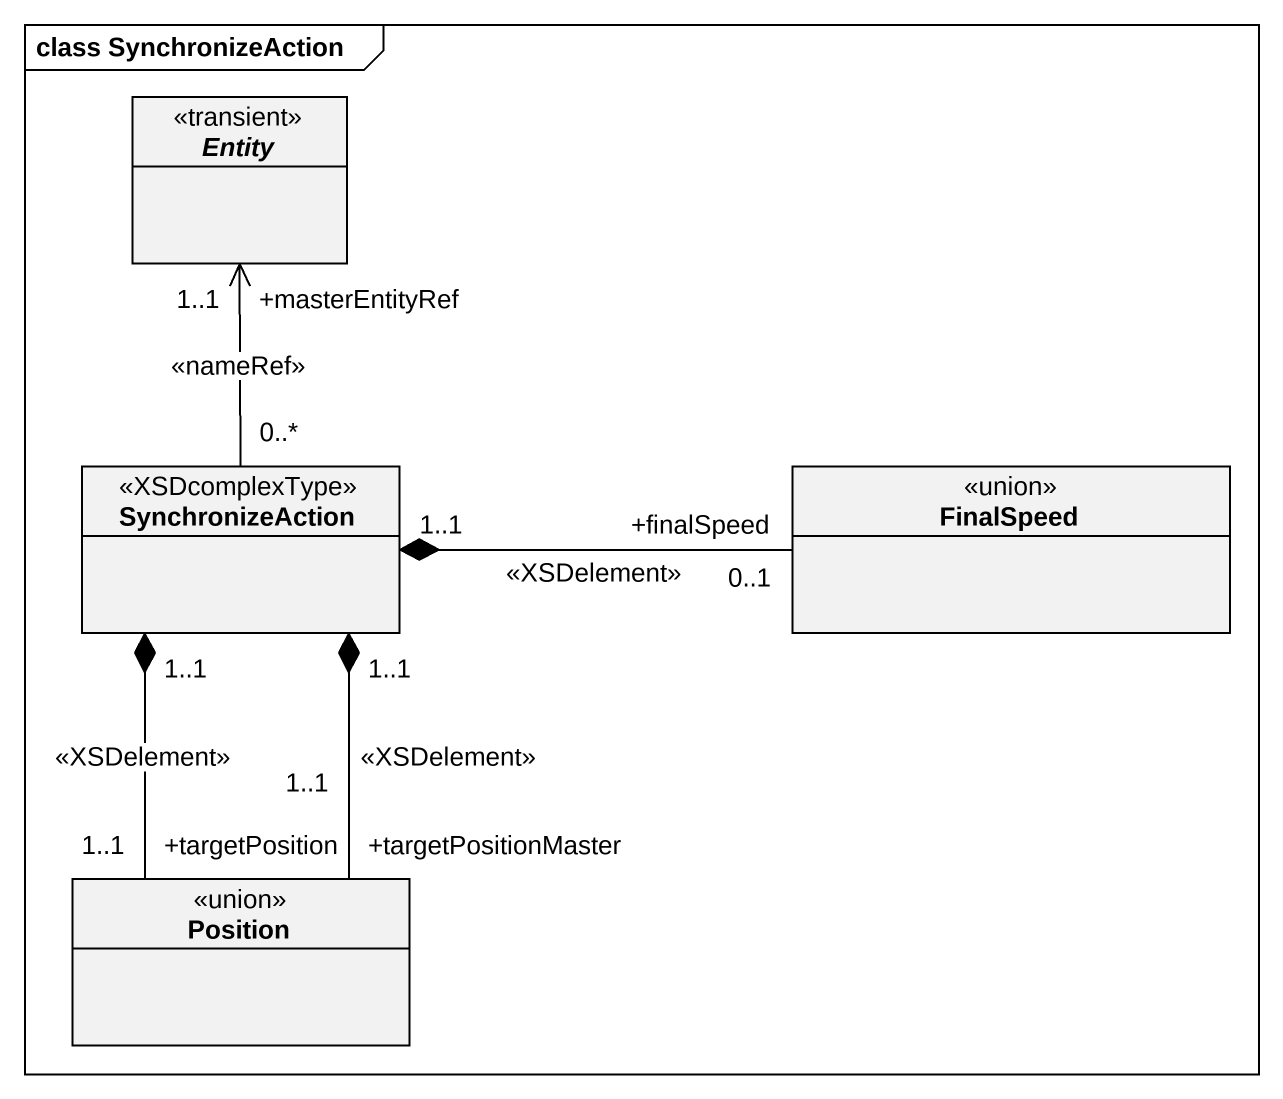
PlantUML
@startuml
mainframe class SynchronizeAction
hide circle
hide empty members
interface "Entity" as Entity_ <<transient>>
class SynchronizeAction <<XSDcomplexType>>
class FinalSpeed <<union>>
class Position <<union>>
SynchronizeAction "0..*" -up-> "+masterEntityRef\n1..1" Entity_ : <<nameRef>>
SynchronizeAction "1..1" *-right- "+finalSpeed\n0..1" FinalSpeed : <<XSDelement>>
SynchronizeAction "1..1" *-- "+targetPosition\n1..1" Position : <<XSDelement>>
SynchronizeAction "1..1" *-- "+targetPositionMaster\n1..1" Position : <<XSDelement>>
@enduml
